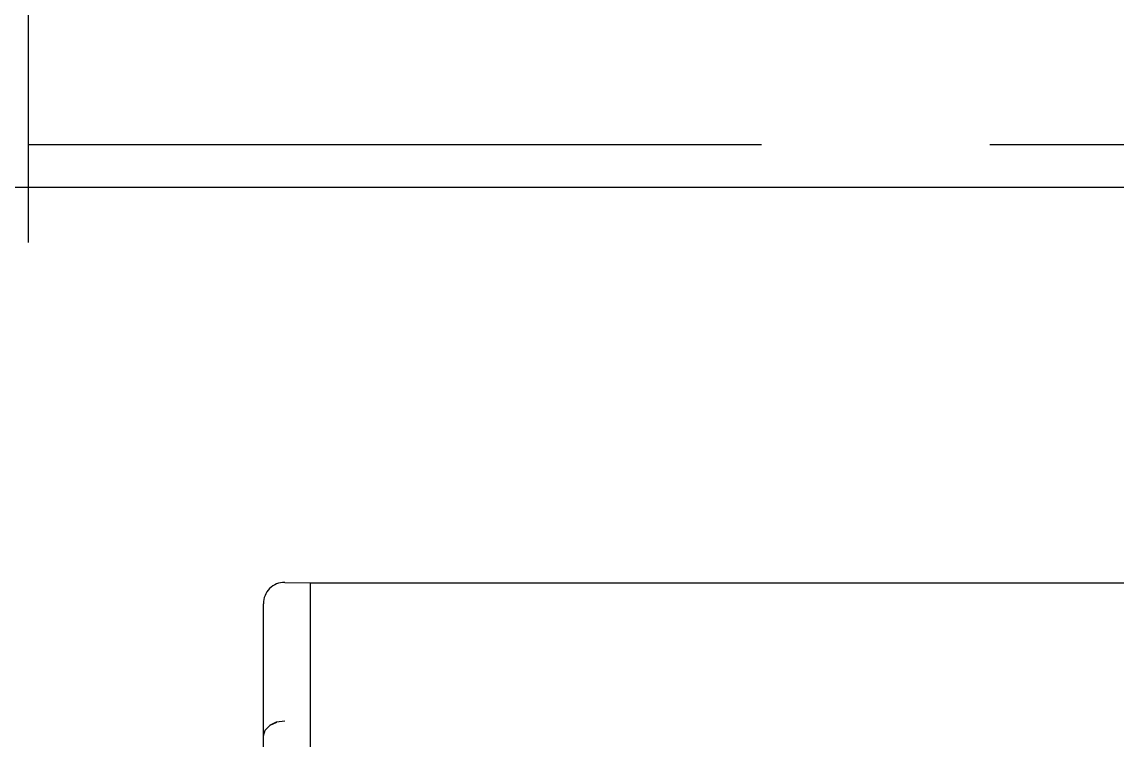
# Model space of a CAD drawing. Extents: x 33214 to 95067, y 8279 to 51908.
# Drawn here: x 42804 to 43060.4, y 22672.5 to 22840.7 of the extents above; entities that cross this region are included whole.
import ezdxf

# ---------------------------------------------------------------- set-up
doc = ezdxf.new("R2010")
doc.units = 0
doc.header["$LTSCALE"] = 300
doc.header["$MEASUREMENT"] = 0
for name, pattern in [('DASHDOT', [1, 0.5, -0.25, 0, -0.25]), ('DASHED', [0.75, 0.5, -0.25]), ('PHANTOM', [2.1, 1.25, -0.2, 0.125, -0.2, 0.125, -0.2]), ('SNT-025', [0.74, 0.4, -0.17, 0, -0.17])]:
    doc.linetypes.add(name, pattern=pattern)
for name, color, linetype in [('GENERATORSETT', 1, 'CONTINUOUS'), ('S0CO2', 2, 'CONTINUOUS'), ('S0CO3', 3, 'CONTINUOUS'), ('S0PH1', 1, 'PHANTOM')]:
    doc.layers.add(name, color=color, linetype=linetype)

# ---------------------------------------------------------------- blocks, each defined once
blk = doc.blocks.new('GENERATOR-CENTER')
at = {"layer": 'GENERATORSETT'}
for p, q in [((-3075.61, 660), (274.39, 660)), ((-2362.21, 567.46), (-2362.21, 567.43)), ((-2362.21, 567.43), (-2356.21, 567.31)), ((-2356.21, 567.31), (-1860.18, 567.33)), ((-2356.21, 564.17), (-2356.21, 567.31)), ((-2356.21, 564.17), (-2356.21, 567.31)), ((-2356.21, 535.12), (-2356.21, 564.17)), ((-2356.21, 535.12), (-2356.21, 564.17)), ((-2367.21, 560.54), (-2367.21, 562.45)), ((-2367.21, 531.49), (-2367.21, 560.54)), ((-2365.72, 533.94), (-2366.81, 532.84)), ((-2365.74, 533.99), (-2364.12, 534.76)), ((-2364.11, 534.68), (-2365.72, 533.94)), ((-2364.12, 534.76), (-2362.21, 535.03)), ((-2356.21, 534.93), (-2356.21, 535.12)), ((-2356.21, 534.93), (-2356.21, 535.12)), ((-2356.21, 504.32), (-2356.21, 534.93)), ((-2356.21, 504.32), (-2356.21, 534.93)), ((-2367.21, 531.49), (-2366.83, 532.84)), ((-2367.21, 500.88), (-2367.21, 531.49))]:
    blk.add_line(p, q, dxfattribs=at)
blk.add_arc((-2362.21, 562.46), 5, 90.0159, 180.1517, dxfattribs=at)
at = {"layer": 'S0CO3', "linetype": 'DASHED'}
blk.add_line((-3075.61, 670), (252.82, 670), dxfattribs=at)
at = {"layer": 'S0CO3', "linetype": 'Continuous'}
blk.add_line((-3075.61, 660), (252.82, 660), dxfattribs=at)
blk = doc.blocks.new('motorfundament')
at = {"layer": 'S0CO3', "linetype": 'DASHED'}
blk.add_line((1828.01, 670), (5178.01, 670), dxfattribs=at)
at = {"layer": 'S0CO3', "linetype": 'Continuous'}
blk.add_line((1828.01, 660), (5178.01, 660), dxfattribs=at)
at = {"layer": 'S0PH1', "linetype": 'DASHDOT'}
blk.add_line((2502.89, 797), (2502.89, 613), dxfattribs=at)

msp = doc.modelspace()

# ---------------------------------------------------------------- block references
at = {"layer": 'GENERATORSETT', "linetype": 'SNT-025'}
msp.add_blockref('GENERATOR-CENTER', (45227.74, 22141.98), dxfattribs=at)
at = {"layer": 'S0CO2', "color": 6}
msp.add_blockref('motorfundament', (40302.55, 22141.98), dxfattribs=at)

doc.saveas('drawing.dxf')
